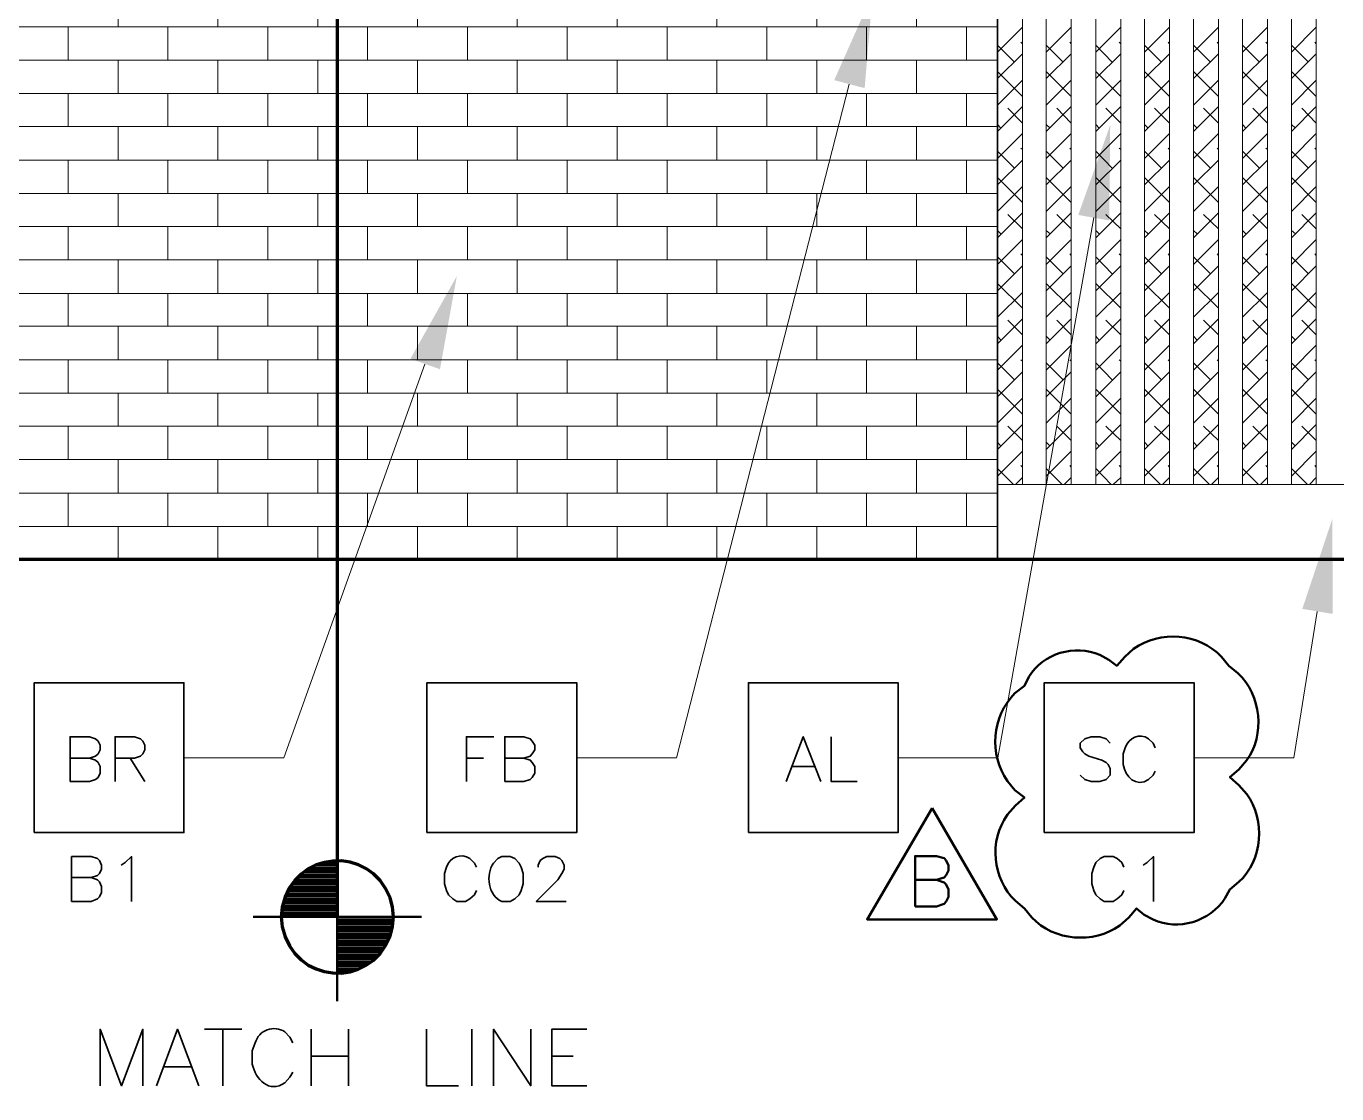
# Model space of a CAD drawing. Header units: inches. Extents: x 5 to 516, y -193 to 129.
# Drawn here: x 98.52 to 107.27, y -101.85 to -94.72 of the extents above; entities that cross this region are included whole.
import ezdxf

# ---------------------------------------------------------------- set-up
doc = ezdxf.new("R2010")
doc.units = ezdxf.units.IN
doc.header["$MEASUREMENT"] = 0
doc.layers.add('PDF4_Geometry', color=7, linetype='Continuous')
doc.layers.add('PDF4_Solid Fills', color=7, linetype='Continuous')

msp = doc.modelspace()

# ---------------------------------------------------------------- linework, layer by layer
at = {"layer": 'PDF4_Geometry', "lineweight": 70}
for points in [[(100.5954244, -76.4929811), (100.5954244, -100.6696493)], [(100.948756, -100.7963194), (100.9654227, -100.7363194), (100.9720893, -100.6696527), (100.9654227, -100.602986), (100.948756, -100.542986)], [(100.2287559, -100.602986), (100.2220893, -100.6696527), (100.2287559, -100.7363194)]]:
    msp.add_lwpolyline(points, dxfattribs=at)
at = {"layer": 'PDF4_Geometry', "lineweight": 35}
for points in [[(105.0054216, -98.2829846), (105.0054216, -79.969649)], [(98.8120889, -99.7663188), (98.8120889, -99.4663187), (98.9420889, -99.4663187), (98.9820889, -99.4796521), (98.9987556, -99.4963187), (99.0120889, -99.5229854), (99.0120889, -99.5529854), (98.9987556, -99.5796521), (98.9820889, -99.5963187), (98.9420889, -99.6096521), (98.8120889, -99.6096521)], [(99.1120903, -99.7663188), (99.1120903, -99.4663187), (99.2420903, -99.4663187), (99.2820903, -99.4796521), (99.298757, -99.4963187), (99.3120903, -99.5229854), (99.3120903, -99.5529854), (99.298757, -99.5796521), (99.2820903, -99.5963187), (99.2420903, -99.6096521), (99.1120903, -99.6096521)], [(101.4587566, -99.7663188), (101.4587566, -99.4663187), (101.6420899, -99.4663187)], [(101.715423, -99.7663188), (101.715423, -99.4663187), (101.8420897, -99.4663187), (101.885423, -99.4796521), (101.8987563, -99.4963187), (101.915423, -99.5229854), (101.915423, -99.5529854), (101.8987563, -99.5796521), (101.885423, -99.5963187), (101.8420897, -99.6096521), (101.715423, -99.6096521)], [(103.5954246, -99.7663188), (103.708758, -99.4663187), (103.8254247, -99.7663188)], [(103.8954226, -99.4663174), (103.8954226, -99.7663174), (104.068756, -99.7663174)], [(105.7587549, -99.5096523), (105.7320882, -99.4796523), (105.6887549, -99.466319), (105.6320882, -99.466319), (105.5887549, -99.4796523), (105.5587549, -99.5096523), (105.5587549, -99.5396523), (105.5754215, -99.566319), (105.5887549, -99.5796524), (105.6154215, -99.596319), (105.7020882, -99.6229857), (105.7320882, -99.6396524), (105.7454216, -99.6529857), (105.7587549, -99.6796524), (105.7587549, -99.7229857), (105.7320882, -99.7529857), (105.6887549, -99.766319), (105.6320882, -99.766319), (105.5887549, -99.7529857), (105.5587549, -99.7229857)], [(106.0587563, -99.5396511), (106.0454229, -99.5096511), (106.0154229, -99.4796511)], [(98.9420904, -99.6096517), (98.9820904, -99.622985), (98.9987571, -99.6396517), (99.0120904, -99.6663183), (99.0120904, -99.7096517), (98.9987571, -99.7396517), (98.9820904, -99.752985), (98.9420904, -99.7663184), (98.8120904, -99.7663184)], [(99.2120896, -99.6096517), (99.3120896, -99.7663184)], [(101.4587566, -99.6096517), (101.5720899, -99.6096517)], [(101.8420879, -99.6096517), (101.8854212, -99.622985), (101.8987546, -99.6396517), (101.9154212, -99.6663183), (101.9154212, -99.7096517), (101.8987546, -99.7396517), (101.8854212, -99.752985), (101.8420879, -99.7663184), (101.7154212, -99.7663184)], [(105.8587563, -99.5396511), (105.8454229, -99.5796511), (105.8454229, -99.6529845)], [(103.6387562, -99.6663194), (103.7820896, -99.6663194)], [(106.0154229, -99.7529845), (106.0454229, -99.7229845), (106.0587563, -99.6963178)], [(98.8220885, -100.5663202), (98.8220885, -100.2663202), (98.9520885, -100.2663202), (98.9954218, -100.2796535), (99.0087552, -100.2929868), (99.0220885, -100.3229868), (99.0220885, -100.3496535), (99.0087552, -100.3796535), (98.9954218, -100.3929868), (98.9520885, -100.4063202), (98.8220885, -100.4063202)], [(99.1520886, -100.3229866), (99.1787553, -100.3063199), (99.2220886, -100.2663199), (99.2220886, -100.5663199)], [(101.5254239, -100.3363193), (101.5120906, -100.3096527), (101.4820906, -100.2796527)], [(101.6954238, -100.5663188), (101.7520905, -100.5663188), (101.7820905, -100.5496522), (101.8120905, -100.5229855), (101.8254238, -100.4929855), (101.8387572, -100.4496521), (101.8387572, -100.3796521), (101.8254238, -100.3363188), (101.8120905, -100.3096521), (101.7820905, -100.2796521), (101.7520905, -100.2663188), (101.6954238, -100.2663188), (101.6687571, -100.2796521), (101.6387571, -100.3096521)], [(101.938754, -100.3363193), (101.938754, -100.322986), (101.9520874, -100.292986), (101.968754, -100.2796527), (101.9954207, -100.2663193), (102.0520874, -100.2663193), (102.0820874, -100.2796527), (102.0954207, -100.292986), (102.1120874, -100.322986), (102.1120874, -100.3496527), (102.0954207, -100.3796527), (102.0687541, -100.422986), (101.9254207, -100.5663194), (102.1254207, -100.5663194)], [(105.8487546, -100.3363193), (105.8354213, -100.3063193), (105.8054213, -100.2796527), (105.7787546, -100.2663193), (105.7187546, -100.2663193), (105.6920879, -100.2796527), (105.6620879, -100.3063193), (105.6487546, -100.3363193), (105.6354213, -100.3796527), (105.6354213, -100.4496527), (105.6487546, -100.492986), (105.6620879, -100.522986), (105.6920879, -100.5496527), (105.7187546, -100.5663194), (105.7787546, -100.5663194), (105.8054213, -100.5496527), (105.8354213, -100.522986), (105.8487546, -100.492986)], [(105.9787561, -100.3229866), (106.0054228, -100.3063199), (106.0487561, -100.2663199), (106.0487561, -100.5663199)], [(101.3254239, -100.3363193), (101.3120906, -100.3796527), (101.3120906, -100.4496527), (101.3254239, -100.492986), (101.3387572, -100.522986), (101.3687573, -100.5496527), (101.3954239, -100.5663194), (101.4520906, -100.5663194), (101.4820906, -100.5496527), (101.5120906, -100.522986), (101.5254239, -100.492986)], [(98.95209, -100.4063199), (98.9954233, -100.4229866), (99.0087567, -100.4363199), (99.02209, -100.4663199), (99.02209, -100.5063199), (99.0087567, -100.5363199), (98.9954233, -100.5496532), (98.95209, -100.5663199), (98.82209, -100.5663199)], [(99.0120909, -101.7963177), (99.0120909, -101.419651), (99.1554243, -101.7963177), (99.2987576, -101.419651), (99.2987576, -101.7963177)], [(99.3887559, -101.7963177), (99.5287559, -101.419651), (99.6720892, -101.7963177)], [(99.7087564, -101.4196528), (99.9587565, -101.4196528)], [(99.8320882, -101.4196528), (99.8320882, -101.7963195)], [(100.4220879, -101.4196528), (100.4220879, -101.7963195)], [(100.672088, -101.4196528), (100.672088, -101.7963195)], [(101.1920906, -101.4196528), (101.1920906, -101.7963195), (101.4054239, -101.7963195)], [(101.4954218, -101.4196528), (101.4954218, -101.7963195)], [(101.6387561, -101.7963177), (101.6387561, -101.419651), (101.8887561, -101.7963177), (101.8887561, -101.419651)], [(102.2620905, -101.7963177), (102.0287572, -101.7963177), (102.0287572, -101.419651), (102.2620905, -101.419651)], [(100.4220879, -101.5996522), (100.672088, -101.5996522)], [(102.0287572, -101.5996522), (102.1720905, -101.5996522)], [(99.4420904, -101.6696528), (99.6187571, -101.6696528)], [(100.2454229, -101.7763192), (100.2787562, -101.7396525), (100.2987562, -101.7063192)]]:
    msp.add_lwpolyline(points, dxfattribs=at)
at = {"layer": 'PDF4_Geometry', "lineweight": 15}
for points in [[(105.1720883, -97.7829846), (105.1720883, -80.0329832), (105.0054216, -80.0329832), (105.0054216, -97.7829846)], [(105.4987553, -97.7829846), (105.4987553, -80.0329832), (105.3320886, -80.0329832), (105.3320886, -97.7829846)], [(105.8287554, -97.7829846), (105.8287554, -80.0329832), (105.6620888, -80.0329832), (105.6620888, -97.7829846)], [(106.1554224, -97.7829846), (106.1554224, -80.0329832), (105.9887557, -80.0329832), (105.9887557, -97.7829846)], [(106.4820894, -97.7829846), (106.4820894, -80.0329832), (106.3154227, -80.0329832), (106.3154227, -97.7829846)], [(106.8087563, -97.7829846), (106.8087563, -80.0329832), (106.6420897, -80.0329832), (106.6420897, -97.7829846)], [(107.1354233, -97.7829846), (107.1354233, -80.0329832), (106.9687566, -80.0329832), (106.9687566, -97.7829846)]]:
    msp.add_lwpolyline(points, close=True, dxfattribs=at)
for points in [[(99.1320928, -94.7263166), (99.1320928, -94.5063171)], [(99.7987596, -94.7263166), (99.7987596, -94.5063171)], [(100.4654263, -94.7263166), (100.4654263, -94.5063171)], [(101.132093, -94.7263166), (101.132093, -94.5063171)], [(101.7987597, -94.7263166), (101.7987597, -94.5063171)], [(102.4654264, -94.7263166), (102.4654264, -94.5063171)], [(103.1320932, -94.7263166), (103.1320932, -94.5063171)], [(103.7987599, -94.7263166), (103.7987599, -94.5063171)], [(104.4654266, -94.7263166), (104.4654266, -94.5063171)], [(78.672093, -94.7263166), (90.7987622, -94.7263166), (96.6354292, -94.7263166), (105.0054318, -94.7263166)], [(98.7987595, -94.9496493), (98.7987595, -94.7263166)], [(99.4654262, -94.9496493), (99.4654262, -94.7263166)], [(100.1320929, -94.9496493), (100.1320929, -94.7263166)], [(100.7987596, -94.9496493), (100.7987596, -94.7263166)], [(101.4654264, -94.9496493), (101.4654264, -94.7263166)], [(102.1320931, -94.9496493), (102.1320931, -94.7263166)], [(102.7987598, -94.9496493), (102.7987598, -94.7263166)], [(103.4654265, -94.9496493), (103.4654265, -94.7263166)], [(104.1320932, -94.9496493), (104.1320932, -94.7263166)], [(104.79876, -94.9496493), (104.79876, -94.7263166)], [(78.672093, -94.9496493), (90.7987622, -94.9496493), (96.6354292, -94.9496493), (105.0054318, -94.9496493)], [(99.1320928, -95.1729838), (99.1320928, -94.9496493)], [(99.7987596, -95.1729838), (99.7987596, -94.9496493)], [(100.4654263, -95.1729838), (100.4654263, -94.9496493)], [(101.132093, -95.1729838), (101.132093, -94.9496493)], [(101.7987597, -95.1729838), (101.7987597, -94.9496493)], [(102.4654264, -95.1729838), (102.4654264, -94.9496493)], [(103.1320932, -95.1729838), (103.1320932, -94.9496493)], [(103.7987599, -95.1729838), (103.7987599, -94.9496493)], [(104.4654266, -95.1729838), (104.4654266, -94.9496493)], [(104.0154211, -95.1096513), (102.8620877, -99.6063185), (102.1954211, -99.6063185)], [(78.672093, -95.1729838), (90.7987622, -95.1729838), (96.6354292, -95.1729838), (105.0054318, -95.1729838)], [(98.7987595, -95.3929833), (98.7987595, -95.1729838)], [(99.4654262, -95.3929833), (99.4654262, -95.1729838)], [(100.1320929, -95.3929833), (100.1320929, -95.1729838)], [(100.7987596, -95.3929833), (100.7987596, -95.1729838)], [(101.4654264, -95.3929833), (101.4654264, -95.1729838)], [(102.1320931, -95.3929833), (102.1320931, -95.1729838)], [(102.7987598, -95.3929833), (102.7987598, -95.1729838)], [(103.4654265, -95.3929833), (103.4654265, -95.1729838)], [(104.1320932, -95.3929833), (104.1320932, -95.1729838)], [(104.79876, -95.3929833), (104.79876, -95.1729838)], [(78.672093, -95.3929833), (90.7987622, -95.3929833), (96.6354292, -95.3929833), (105.0054318, -95.3929833)], [(99.1320928, -95.6163161), (99.1320928, -95.3929833)], [(99.7987596, -95.6163161), (99.7987596, -95.3929833)], [(100.4654263, -95.6163161), (100.4654263, -95.3929833)], [(101.132093, -95.6163161), (101.132093, -95.3929833)], [(101.7987597, -95.6163161), (101.7987597, -95.3929833)], [(102.4654264, -95.6163161), (102.4654264, -95.3929833)], [(103.1320932, -95.6163161), (103.1320932, -95.3929833)], [(103.7987599, -95.6163161), (103.7987599, -95.3929833)], [(104.4654266, -95.6163161), (104.4654266, -95.3929833)], [(78.672093, -95.6163161), (90.7987622, -95.6163161), (96.6354292, -95.6163161), (105.0054318, -95.6163161)], [(98.7987595, -95.8396505), (98.7987595, -95.6163161)], [(99.4654262, -95.8396505), (99.4654262, -95.6163161)], [(100.1320929, -95.8396505), (100.1320929, -95.6163161)], [(100.7987596, -95.8396505), (100.7987596, -95.6163161)], [(101.4654264, -95.8396505), (101.4654264, -95.6163161)], [(102.1320931, -95.8396505), (102.1320931, -95.6163161)], [(102.7987598, -95.8396505), (102.7987598, -95.6163161)], [(103.4654265, -95.8396505), (103.4654265, -95.6163161)], [(104.1320932, -95.8396505), (104.1320932, -95.6163161)], [(104.79876, -95.8396505), (104.79876, -95.6163161)], [(78.672093, -95.8396505), (90.7987622, -95.8396505), (96.6354292, -95.8396505), (105.0054318, -95.8396505)], [(99.1320928, -96.05965), (99.1320928, -95.8396505)], [(99.7987596, -96.05965), (99.7987596, -95.8396505)], [(100.4654263, -96.05965), (100.4654263, -95.8396505)], [(101.132093, -96.05965), (101.132093, -95.8396505)], [(101.7987597, -96.05965), (101.7987597, -95.8396505)], [(102.4654264, -96.05965), (102.4654264, -95.8396505)], [(103.1320932, -96.05965), (103.1320932, -95.8396505)], [(103.7987599, -96.05965), (103.7987599, -95.8396505)], [(104.4654266, -96.05965), (104.4654266, -95.8396505)], [(105.648756, -95.9996525), (105.0087559, -99.6063193), (104.3420892, -99.6063193)], [(78.672093, -96.05965), (90.7987622, -96.05965), (96.6354292, -96.05965), (105.0054318, -96.05965)], [(98.7987595, -96.2829828), (98.7987595, -96.05965)], [(99.4654262, -96.2829828), (99.4654262, -96.05965)], [(100.1320929, -96.2829828), (100.1320929, -96.05965)], [(100.7987596, -96.2829828), (100.7987596, -96.05965)], [(101.4654264, -96.2829828), (101.4654264, -96.05965)], [(102.1320931, -96.2829828), (102.1320931, -96.05965)], [(102.7987598, -96.2829828), (102.7987598, -96.05965)], [(103.4654265, -96.2829828), (103.4654265, -96.05965)], [(104.1320932, -96.2829828), (104.1320932, -96.05965)], [(104.79876, -96.2829828), (104.79876, -96.05965)], [(78.672093, -96.2829828), (90.7987622, -96.2829828), (96.6354292, -96.2829828), (105.0054318, -96.2829828)], [(99.1320928, -96.5063172), (99.1320928, -96.2829828)], [(99.7987596, -96.5063172), (99.7987596, -96.2829828)], [(100.4654263, -96.5063172), (100.4654263, -96.2829828)], [(101.132093, -96.5063172), (101.132093, -96.2829828)], [(101.7987597, -96.5063172), (101.7987597, -96.2829828)], [(102.4654264, -96.5063172), (102.4654264, -96.2829828)], [(103.1320932, -96.5063172), (103.1320932, -96.2829828)], [(103.7987599, -96.5063172), (103.7987599, -96.2829828)], [(104.4654266, -96.5063172), (104.4654266, -96.2829828)], [(78.672093, -96.5063172), (90.7987622, -96.5063172), (96.6354292, -96.5063172), (105.0054318, -96.5063172)], [(98.7987595, -96.7263168), (98.7987595, -96.5063172)], [(99.4654262, -96.7263168), (99.4654262, -96.5063172)], [(100.1320929, -96.7263168), (100.1320929, -96.5063172)], [(100.7987596, -96.7263168), (100.7987596, -96.5063172)], [(101.4654264, -96.7263168), (101.4654264, -96.5063172)], [(102.1320931, -96.7263168), (102.1320931, -96.5063172)], [(102.7987598, -96.7263168), (102.7987598, -96.5063172)], [(103.4654265, -96.7263168), (103.4654265, -96.5063172)], [(104.1320932, -96.7263168), (104.1320932, -96.5063172)], [(104.79876, -96.7263168), (104.79876, -96.5063172)], [(78.672093, -96.7263168), (90.7987622, -96.7263168), (96.6354292, -96.7263168), (105.0054318, -96.7263168)], [(99.1320928, -96.9496495), (99.1320928, -96.7263168)], [(99.7987596, -96.9496495), (99.7987596, -96.7263168)], [(100.4654263, -96.9496495), (100.4654263, -96.7263168)], [(101.132093, -96.9496495), (101.132093, -96.7263168)], [(101.7987597, -96.9496495), (101.7987597, -96.7263168)], [(102.4654264, -96.9496495), (102.4654264, -96.7263168)], [(103.1320932, -96.9496495), (103.1320932, -96.7263168)], [(103.7987599, -96.9496495), (103.7987599, -96.7263168)], [(104.4654266, -96.9496495), (104.4654266, -96.7263168)], [(78.672093, -96.9496495), (90.7987622, -96.9496495), (96.6354292, -96.9496495), (105.0054318, -96.9496495)], [(98.7987595, -97.172984), (98.7987595, -96.9496495)], [(99.4654262, -97.172984), (99.4654262, -96.9496495)], [(101.1820876, -96.97965), (100.2387542, -99.6063168), (99.5720875, -99.6063168)], [(100.1320929, -97.172984), (100.1320929, -96.9496495)], [(100.7987596, -97.172984), (100.7987596, -96.9496495)], [(101.4654264, -97.172984), (101.4654264, -96.9496495)], [(102.1320931, -97.172984), (102.1320931, -96.9496495)], [(102.7987598, -97.172984), (102.7987598, -96.9496495)], [(103.4654265, -97.172984), (103.4654265, -96.9496495)], [(104.1320932, -97.172984), (104.1320932, -96.9496495)], [(104.79876, -97.172984), (104.79876, -96.9496495)], [(80.8987608, -97.172984), (90.7987622, -97.172984), (96.6354292, -97.172984), (105.0054318, -97.172984)], [(99.1320928, -97.3929835), (99.1320928, -97.172984)], [(99.7987596, -97.3929835), (99.7987596, -97.172984)], [(100.4654263, -97.3929835), (100.4654263, -97.172984)], [(101.132093, -97.3929835), (101.132093, -97.172984)], [(101.7987597, -97.3929835), (101.7987597, -97.172984)], [(102.4654264, -97.3929835), (102.4654264, -97.172984)], [(103.1320932, -97.3929835), (103.1320932, -97.172984)], [(103.7987599, -97.3929835), (103.7987599, -97.172984)], [(104.4654266, -97.3929835), (104.4654266, -97.172984)], [(80.902094, -97.3929835), (90.7987622, -97.3929835), (96.6354292, -97.3929835), (105.0054318, -97.3929835)], [(98.7987595, -97.6163162), (98.7987595, -97.3929835)], [(99.4654262, -97.6163162), (99.4654262, -97.3929835)], [(100.1320929, -97.6163162), (100.1320929, -97.3929835)], [(100.7987596, -97.6163162), (100.7987596, -97.3929835)], [(101.4654264, -97.6163162), (101.4654264, -97.3929835)], [(102.1320931, -97.6163162), (102.1320931, -97.3929835)], [(102.7987598, -97.6163162), (102.7987598, -97.3929835)], [(103.4654265, -97.6163162), (103.4654265, -97.3929835)], [(104.1320932, -97.6163162), (104.1320932, -97.3929835)], [(104.79876, -97.6163162), (104.79876, -97.3929835)], [(78.672093, -97.6163162), (90.7987622, -97.6163162), (96.6354292, -97.6163162), (105.0054318, -97.6163162)], [(99.1320928, -97.8396507), (99.1320928, -97.6163162)], [(99.7987596, -97.8396507), (99.7987596, -97.6163162)], [(100.4654263, -97.8396507), (100.4654263, -97.6163162)], [(101.132093, -97.8396507), (101.132093, -97.6163162)], [(101.7987597, -97.8396507), (101.7987597, -97.6163162)], [(102.4654264, -97.8396507), (102.4654264, -97.6163162)], [(103.1320932, -97.8396507), (103.1320932, -97.6163162)], [(103.7987599, -97.8396507), (103.7987599, -97.6163162)], [(104.4654266, -97.8396507), (104.4654266, -97.6163162)], [(78.672093, -97.8396507), (90.7987622, -97.8396507), (96.6354292, -97.8396507), (105.0054318, -97.8396507)], [(98.7987595, -98.0629834), (98.7987595, -97.8396507)], [(99.4654262, -98.0629834), (99.4654262, -97.8396507)], [(100.1320929, -98.0629834), (100.1320929, -97.8396507)], [(100.7987596, -98.0629834), (100.7987596, -97.8396507)], [(101.4654264, -98.0629834), (101.4654264, -97.8396507)], [(102.1320931, -98.0629834), (102.1320931, -97.8396507)], [(102.7987598, -98.0629834), (102.7987598, -97.8396507)], [(103.4654265, -98.0629834), (103.4654265, -97.8396507)], [(104.1320932, -98.0629834), (104.1320932, -97.8396507)], [(104.79876, -98.0629834), (104.79876, -97.8396507)], [(105.0054216, -97.7829846), (107.4654218, -97.7829846)], [(78.672093, -98.0629834), (90.7987622, -98.0629834), (96.6354292, -98.0629834), (105.0054318, -98.0629834)], [(99.1320928, -98.2829829), (99.1320928, -98.0629834)], [(99.7987596, -98.2829829), (99.7987596, -98.0629834)], [(100.4654263, -98.2829829), (100.4654263, -98.0629834)], [(101.132093, -98.2829829), (101.132093, -98.0629834)], [(101.7987597, -98.2829829), (101.7987597, -98.0629834)], [(102.4654264, -98.2829829), (102.4654264, -98.0629834)], [(103.1320932, -98.2829829), (103.1320932, -98.0629834)], [(103.7987599, -98.2829829), (103.7987599, -98.0629834)], [(104.4654266, -98.2829829), (104.4654266, -98.0629834)], [(99.4654262, -98.2829829), (99.4654262, -98.2796497)], [(100.1320929, -98.2829829), (100.1320929, -98.2796497)], [(102.1320931, -98.2829829), (102.1320931, -98.2796497)], [(102.7987598, -98.2829829), (102.7987598, -98.2796497)], [(104.79876, -98.2829829), (104.79876, -98.2796497)], [(107.1420897, -98.6296508), (106.985423, -99.6063175), (106.3187563, -99.6063175)]]:
    msp.add_lwpolyline(points, dxfattribs=at)
at = {"layer": 'PDF4_Geometry', "color": 8, "lineweight": 15, "true_color": 0x808080}
for points in [[(105.0054216, -94.8963165), (105.1720883, -94.7296498)], [(105.3320886, -94.8963165), (105.4987553, -94.7296498)], [(105.6620888, -94.8963165), (105.8287554, -94.7296498)], [(105.9887557, -94.8963165), (106.1554224, -94.7296498)], [(106.3154227, -94.8963165), (106.4820894, -94.7296498)], [(106.6420897, -94.8963165), (106.8087563, -94.7296498)], [(106.9687566, -94.8963165), (107.1354233, -94.7296498)], [(105.1187571, -94.9629838), (105.0054238, -94.8496505)], [(105.1720883, -94.8396521), (105.1620883, -94.8296521)], [(105.4454241, -94.9629838), (105.3320908, -94.8496505)], [(105.4987553, -94.8396521), (105.4887553, -94.8296521)], [(105.7720877, -94.9629838), (105.6620877, -94.8496505)], [(105.8287554, -94.8396521), (105.8187554, -94.8296521)], [(106.1020912, -94.9629838), (105.9887579, -94.8496505)], [(106.1554224, -94.8396521), (106.1454224, -94.8296521)], [(106.4287582, -94.9629838), (106.3154249, -94.8496505)], [(106.4820894, -94.8396521), (106.4720894, -94.8296521)], [(106.7554218, -94.9629838), (106.6420884, -94.8496505)], [(106.8087563, -94.8396521), (106.7987563, -94.8296521)], [(107.0820887, -94.9629838), (106.9687554, -94.8496505)], [(107.1354233, -94.8396521), (107.1254233, -94.8296521)], [(105.0054216, -95.0729861), (105.1720883, -94.9063195)], [(105.3320886, -95.0729861), (105.4987553, -94.9063195)], [(105.6620888, -95.0729861), (105.8287554, -94.9063195)], [(105.9887557, -95.0729861), (106.1554224, -94.9063195)], [(106.3154227, -95.0729861), (106.4820894, -94.9063195)], [(106.6420897, -95.0729861), (106.8087563, -94.9063195)], [(106.9687566, -95.0729861), (107.1354233, -94.9063195)], [(105.1720883, -95.1929847), (105.0054216, -95.026318)], [(105.4987553, -95.1929847), (105.3320886, -95.026318)], [(105.8287554, -95.1929847), (105.6620888, -95.026318)], [(106.1554224, -95.1929847), (105.9887557, -95.026318)], [(106.4820894, -95.1929847), (106.3154227, -95.026318)], [(106.8087563, -95.1929847), (106.6420897, -95.026318)], [(107.1354233, -95.1929847), (106.9687566, -95.026318)], [(105.0054216, -95.2496524), (105.1720883, -95.0829857)], [(105.3320886, -95.2496524), (105.4987553, -95.0829857)], [(105.6620888, -95.2496524), (105.8287554, -95.0829857)], [(105.9887557, -95.2496524), (106.1554224, -95.0829857)], [(106.3154227, -95.2496524), (106.4820894, -95.0829857)], [(106.6420897, -95.2496524), (106.8087563, -95.0829857)], [(106.9687566, -95.2496524), (107.1354233, -95.0829857)], [(105.0054216, -95.4263187), (105.1720883, -95.259652)], [(105.1720883, -95.3696509), (105.0754216, -95.2696509)], [(105.3320886, -95.4263187), (105.4987553, -95.259652)], [(105.4987553, -95.3696509), (105.4020886, -95.2696509)], [(105.6620888, -95.4263187), (105.8287554, -95.259652)], [(105.8287554, -95.3696509), (105.7287554, -95.2696509)], [(105.9887557, -95.4263187), (106.1554224, -95.259652)], [(106.1554224, -95.3696509), (106.0554224, -95.2696509)], [(106.3154227, -95.4263187), (106.4820894, -95.259652)], [(106.4820894, -95.3696509), (106.3820894, -95.2696509)], [(106.6420897, -95.4263187), (106.8087563, -95.259652)], [(106.8087563, -95.3696509), (106.7120897, -95.2696509)], [(106.9687566, -95.4263187), (107.1354233, -95.259652)], [(107.1354233, -95.3696509), (107.0387566, -95.2696509)], [(105.0287574, -95.4029829), (105.0054241, -95.3796496)], [(105.3587576, -95.4029829), (105.3320909, -95.3796496)], [(105.6854245, -95.4029829), (105.6620912, -95.3796496)], [(106.0120915, -95.4029829), (105.9887582, -95.3796496)], [(106.3387551, -95.4029829), (106.3154217, -95.3796496)], [(106.665422, -95.4029829), (106.6420887, -95.3796496)], [(106.9954222, -95.4029829), (106.9687555, -95.3796496)], [(105.0054216, -95.6063182), (105.1720883, -95.4396515)], [(105.3320886, -95.6063182), (105.4987553, -95.4396515)], [(105.6620888, -95.6063182), (105.8287554, -95.4396515)], [(105.9887557, -95.6063182), (106.1554224, -95.4396515)], [(106.3154227, -95.6063182), (106.4820894, -95.4396515)], [(106.6420897, -95.6063182), (106.8087563, -95.4396515)], [(106.9687566, -95.6063182), (107.1354233, -95.4396515)], [(105.1187571, -95.6696523), (105.0054238, -95.556319)], [(105.1720883, -95.5463172), (105.1620883, -95.5363172)], [(105.4454241, -95.6696523), (105.3320908, -95.556319)], [(105.4987553, -95.5463172), (105.4887553, -95.5363172)], [(105.7720877, -95.6696523), (105.6620877, -95.556319)], [(105.8287554, -95.5463172), (105.8187554, -95.5363172)], [(106.1020912, -95.6696523), (105.9887579, -95.556319)], [(106.1554224, -95.5463172), (106.1454224, -95.5363172)], [(106.4287582, -95.6696523), (106.3154249, -95.556319)], [(106.4820894, -95.5463172), (106.4720894, -95.5363172)], [(106.7554218, -95.6696523), (106.6420884, -95.556319)], [(106.8087563, -95.5463172), (106.7987563, -95.5363172)], [(107.0820887, -95.6696523), (106.9687554, -95.556319)], [(107.1354233, -95.5463172), (107.1254233, -95.5363172)], [(105.0054216, -95.7829844), (105.1720883, -95.6163178)], [(105.3320886, -95.7829844), (105.4987553, -95.6163178)], [(105.6620888, -95.7829844), (105.8287554, -95.6163178)], [(105.9887557, -95.7829844), (106.1554224, -95.6163178)], [(106.3154227, -95.7829844), (106.4820894, -95.6163178)], [(106.6420897, -95.7829844), (106.8087563, -95.6163178)], [(106.9687566, -95.7829844), (107.1354233, -95.6163178)], [(105.1720883, -95.8996531), (105.0054216, -95.7329865)], [(105.4987553, -95.8996531), (105.3320886, -95.7329865)], [(105.8287554, -95.8996531), (105.6620888, -95.7329865)], [(106.1554224, -95.8996531), (105.9887557, -95.7329865)], [(106.4820894, -95.8996531), (106.3154227, -95.7329865)], [(106.8087563, -95.8996531), (106.6420897, -95.7329865)], [(107.1354233, -95.8996531), (106.9687566, -95.7329865)], [(105.0054216, -95.9596507), (105.1720883, -95.792984)], [(105.3320886, -95.9596507), (105.4987553, -95.792984)], [(105.6620888, -95.9596507), (105.8287554, -95.792984)], [(105.9887557, -95.9596507), (106.1554224, -95.792984)], [(106.3154227, -95.9596507), (106.4820894, -95.792984)], [(106.6420897, -95.9596507), (106.8087563, -95.792984)], [(106.9687566, -95.9596507), (107.1354233, -95.792984)], [(105.0054216, -96.136317), (105.1720883, -95.9696503)], [(105.1720883, -96.076316), (105.0754216, -95.9796494)], [(105.3320886, -96.136317), (105.4987553, -95.9696503)], [(105.4987553, -96.076316), (105.4020886, -95.9796494)], [(105.6620888, -96.136317), (105.8287554, -95.9696503)], [(105.8287554, -96.076316), (105.7287554, -95.9796494)], [(105.9887557, -96.136317), (106.1554224, -95.9696503)], [(106.1554224, -96.076316), (106.0554224, -95.9796494)], [(106.3154227, -96.136317), (106.4820894, -95.9696503)], [(106.4820894, -96.076316), (106.3820894, -95.9796494)], [(106.6420897, -96.136317), (106.8087563, -95.9696503)], [(106.8087563, -96.076316), (106.7120897, -95.9796494)], [(106.9687566, -96.136317), (107.1354233, -95.9696503)], [(107.1354233, -96.076316), (107.0387566, -95.9796494)], [(105.0287574, -96.1096514), (105.0054241, -96.0863181)], [(105.3587576, -96.1096514), (105.3320909, -96.0863181)], [(105.6854245, -96.1096514), (105.6620912, -96.0863181)], [(106.0120915, -96.1096514), (105.9887582, -96.0863181)], [(106.3387551, -96.1096514), (106.3154217, -96.0863181)], [(106.665422, -96.1096514), (106.6420887, -96.0863181)], [(106.9954222, -96.1096514), (106.9687555, -96.0863181)], [(105.0054216, -96.3129833), (105.1720883, -96.1463166)], [(105.3320886, -96.3129833), (105.4987553, -96.1463166)], [(105.6620888, -96.3129833), (105.8287554, -96.1463166)], [(105.9887557, -96.3129833), (106.1554224, -96.1463166)], [(106.3154227, -96.3129833), (106.4820894, -96.1463166)], [(106.6420897, -96.3129833), (106.8087563, -96.1463166)], [(106.9687566, -96.3129833), (107.1354233, -96.1463166)], [(105.1187571, -96.3763174), (105.0054238, -96.2629841)], [(105.1720883, -96.2529857), (105.1620883, -96.2429857)], [(105.4454241, -96.3763174), (105.3320908, -96.2629841)], [(105.4987553, -96.2529857), (105.4887553, -96.2429857)], [(105.7720877, -96.3763174), (105.6620877, -96.2629841)], [(105.8287554, -96.2529857), (105.8187554, -96.2429857)], [(106.1020912, -96.3763174), (105.9887579, -96.2629841)], [(106.1554224, -96.2529857), (106.1454224, -96.2429857)], [(106.4287582, -96.3763174), (106.3154249, -96.2629841)], [(106.4820894, -96.2529857), (106.4720894, -96.2429857)], [(106.7554218, -96.3763174), (106.6420884, -96.2629841)], [(106.8087563, -96.2529857), (106.7987563, -96.2429857)], [(107.0820887, -96.3763174), (106.9687554, -96.2629841)], [(107.1354233, -96.2529857), (107.1254233, -96.2429857)], [(105.0054216, -96.4896529), (105.1720883, -96.3229862)], [(105.3320886, -96.4896529), (105.4987553, -96.3229862)], [(105.6620888, -96.4896529), (105.8287554, -96.3229862)], [(105.9887557, -96.4896529), (106.1554224, -96.3229862)], [(106.3154227, -96.4896529), (106.4820894, -96.3229862)], [(106.6420897, -96.4896529), (106.8087563, -96.3229862)], [(106.9687566, -96.4896529), (107.1354233, -96.3229862)], [(105.1720883, -96.6063182), (105.0054216, -96.4396516)], [(105.4987553, -96.6063182), (105.3320886, -96.4396516)], [(105.8287554, -96.6063182), (105.6620888, -96.4396516)], [(106.1554224, -96.6063182), (105.9887557, -96.4396516)], [(106.4820894, -96.6063182), (106.3154227, -96.4396516)], [(106.8087563, -96.6063182), (106.6420897, -96.4396516)], [(107.1354233, -96.6063182), (106.9687566, -96.4396516)], [(105.0054216, -96.6663192), (105.1720883, -96.4996525)], [(105.3320886, -96.6663192), (105.4987553, -96.4996525)], [(105.6620888, -96.6663192), (105.8287554, -96.4996525)], [(105.9887557, -96.6663192), (106.1554224, -96.4996525)], [(106.3154227, -96.6663192), (106.4820894, -96.4996525)], [(106.6420897, -96.6663192), (106.8087563, -96.4996525)], [(106.9687566, -96.6663192), (107.1354233, -96.4996525)], [(105.0054216, -96.8429855), (105.1720883, -96.6763188)], [(105.1720883, -96.7829845), (105.0754216, -96.6863178)], [(105.3320886, -96.8429855), (105.4987553, -96.6763188)], [(105.4987553, -96.7829845), (105.4020886, -96.6863178)], [(105.6620888, -96.8429855), (105.8287554, -96.6763188)], [(105.8287554, -96.7829845), (105.7287554, -96.6863178)], [(105.9887557, -96.8429855), (106.1554224, -96.6763188)], [(106.1554224, -96.7829845), (106.0554224, -96.6863178)], [(106.3154227, -96.8429855), (106.4820894, -96.6763188)], [(106.4820894, -96.7829845), (106.3820894, -96.6863178)], [(106.6420897, -96.8429855), (106.8087563, -96.6763188)], [(106.8087563, -96.7829845), (106.7120897, -96.6863178)], [(106.9687566, -96.8429855), (107.1354233, -96.6763188)], [(107.1354233, -96.7829845), (107.0387566, -96.6863178)], [(105.0287574, -96.8196497), (105.0054241, -96.792983)], [(105.3587576, -96.8196497), (105.3320909, -96.792983)], [(105.6854245, -96.8196497), (105.6620912, -96.792983)], [(106.0120915, -96.8196497), (105.9887582, -96.792983)], [(106.3387551, -96.8196497), (106.3154217, -96.792983)], [(106.665422, -96.8196497), (106.6420887, -96.792983)], [(106.9954222, -96.8196497), (106.9687555, -96.792983)], [(105.0054216, -97.0196517), (105.1720883, -96.8529851)], [(105.3320886, -97.0196517), (105.4987553, -96.8529851)], [(105.6620888, -97.0196517), (105.8287554, -96.8529851)], [(105.9887557, -97.0196517), (106.1554224, -96.8529851)], [(106.3154227, -97.0196517), (106.4820894, -96.8529851)], [(106.6420897, -97.0196517), (106.8087563, -96.8529851)], [(106.9687566, -97.0196517), (107.1354233, -96.8529851)], [(105.1187571, -97.0829859), (105.0054238, -96.9696525)], [(105.1720883, -96.9596508), (105.1620883, -96.9496508)], [(105.4454241, -97.0829859), (105.3320908, -96.9696525)], [(105.4987553, -96.9596508), (105.4887553, -96.9496508)], [(105.7720877, -97.0829859), (105.6620877, -96.9696525)], [(105.8287554, -96.9596508), (105.8187554, -96.9496508)], [(106.1020912, -97.0829859), (105.9887579, -96.9696525)], [(106.1554224, -96.9596508), (106.1454224, -96.9496508)], [(106.4287582, -97.0829859), (106.3154249, -96.9696525)], [(106.4820894, -96.9596508), (106.4720894, -96.9496508)], [(106.7554218, -97.0829859), (106.6420884, -96.9696525)], [(106.8087563, -96.9596508), (106.7987563, -96.9496508)], [(107.0820887, -97.0829859), (106.9687554, -96.9696525)], [(107.1354233, -96.9596508), (107.1254233, -96.9496508)], [(105.0054216, -97.196318), (105.1720883, -97.0296513)], [(105.3320886, -97.196318), (105.4987553, -97.0296513)], [(105.6620888, -97.196318), (105.8287554, -97.0296513)], [(105.9887557, -97.196318), (106.1554224, -97.0296513)], [(106.3154227, -97.196318), (106.4820894, -97.0296513)], [(106.6420897, -97.196318), (106.8087563, -97.0296513)], [(106.9687566, -97.196318), (107.1354233, -97.0296513)], [(105.1720883, -97.3129833), (105.0054216, -97.1463167)], [(105.4987553, -97.3129833), (105.3320886, -97.1463167)], [(105.8287554, -97.3129833), (105.6620888, -97.1463167)], [(106.1554224, -97.3129833), (105.9887557, -97.1463167)], [(106.4820894, -97.3129833), (106.3154227, -97.1463167)], [(106.8087563, -97.3129833), (106.6420897, -97.1463167)], [(107.1354233, -97.3129833), (106.9687566, -97.1463167)], [(105.0054216, -97.3729843), (105.1720883, -97.2063176)], [(105.3320886, -97.3729843), (105.4987553, -97.2063176)], [(105.6620888, -97.3729843), (105.8287554, -97.2063176)], [(105.9887557, -97.3729843), (106.1554224, -97.2063176)], [(106.3154227, -97.3729843), (106.4820894, -97.2063176)], [(106.6420897, -97.3729843), (106.8087563, -97.2063176)], [(106.9687566, -97.3729843), (107.1354233, -97.2063176)], [(105.0054216, -97.5496506), (105.1720883, -97.3829839)], [(105.1720883, -97.489653), (105.0754216, -97.3929863)], [(105.3320886, -97.5496506), (105.4987553, -97.3829839)], [(105.4987553, -97.489653), (105.4020886, -97.3929863)], [(105.6620888, -97.5496506), (105.8287554, -97.3829839)], [(105.8287554, -97.489653), (105.7287554, -97.3929863)], [(105.9887557, -97.5496506), (106.1554224, -97.3829839)], [(106.1554224, -97.489653), (106.0554224, -97.3929863)], [(106.3154227, -97.5496506), (106.4820894, -97.3829839)], [(106.4820894, -97.489653), (106.3820894, -97.3929863)], [(106.6420897, -97.5496506), (106.8087563, -97.3829839)], [(106.8087563, -97.489653), (106.7120897, -97.3929863)], [(106.9687566, -97.5496506), (107.1354233, -97.3829839)], [(107.1354233, -97.489653), (107.0387566, -97.3929863)], [(105.0287574, -97.5263182), (105.0054241, -97.4996515)], [(105.3587576, -97.5263182), (105.3320909, -97.4996515)], [(105.6854245, -97.5263182), (105.6620912, -97.4996515)], [(106.0120915, -97.5263182), (105.9887582, -97.4996515)], [(106.3387551, -97.5263182), (106.3154217, -97.4996515)], [(106.665422, -97.5263182), (106.6420887, -97.4996515)], [(106.9954222, -97.5263182), (106.9687555, -97.4996515)], [(105.0054216, -97.7263168), (105.1720883, -97.5596502)], [(105.3320886, -97.7263168), (105.4987553, -97.5596502)], [(105.6620888, -97.7263168), (105.8287554, -97.5596502)], [(105.9887557, -97.7263168), (106.1554224, -97.5596502)], [(106.3154227, -97.7263168), (106.4820894, -97.5596502)], [(106.6420897, -97.7263168), (106.8087563, -97.5596502)], [(106.9687566, -97.7263168), (107.1354233, -97.5596502)], [(105.1120907, -97.7829846), (105.0054241, -97.6763179)], [(105.1720883, -97.6663193), (105.1620883, -97.6563193)], [(105.4387543, -97.7829846), (105.3320876, -97.6763179)], [(105.4987553, -97.6663193), (105.4887553, -97.6563193)], [(105.7654213, -97.7829846), (105.6620879, -97.6763179)], [(105.8287554, -97.6663193), (105.8187554, -97.6563193)], [(106.0954248, -97.7829846), (105.9887582, -97.6763179)], [(106.1554224, -97.6663193), (106.1454224, -97.6563193)], [(106.4220884, -97.7829846), (106.3154217, -97.6763179)], [(106.4820894, -97.6663193), (106.4720894, -97.6563193)], [(106.7487554, -97.7829846), (106.6420887, -97.6763179)], [(106.8087563, -97.6663193), (106.7987563, -97.6563193)], [(107.0754223, -97.7829846), (106.9687557, -97.6763179)], [(107.1354233, -97.6663193), (107.1254233, -97.6563193)], [(105.1254235, -97.7829846), (105.1720902, -97.7363179)], [(105.4520905, -97.7829846), (105.4987572, -97.7363179)], [(105.7787575, -97.7829846), (105.8287575, -97.7363179)], [(106.1087576, -97.7829846), (106.1554243, -97.7363179)], [(106.4354246, -97.7829846), (106.4820913, -97.7363179)], [(106.7620916, -97.7829846), (106.8087582, -97.7363179)], [(107.0887551, -97.7829846), (107.1354218, -97.7363179)]]:
    msp.add_lwpolyline(points, dxfattribs=at)
at = {"layer": 'PDF4_Geometry', "lineweight": 80}
msp.add_lwpolyline([(135.9387585, -98.2829846), (23.8387468, -98.2829846)], dxfattribs=at)
at = {"layer": 'PDF4_Geometry', "lineweight": 50}
for points in [[(105.9154246, -98.8796514), (105.8554245, -98.9329848), (105.8020912, -98.9929848), (105.7487579, -98.9529849), (105.6887579, -98.9196515)], [(106.6120913, -99.0429848), (106.5520913, -98.9929848), (106.5020913, -98.9329848)], [(106.6720913, -99.8496516), (106.6187579, -99.7896516), (106.5587579, -99.7363182), (106.6187579, -99.6863182), (106.6687579, -99.6263182)], [(100.5954244, -100.1063185), (100.5954244, -101.2329853)], [(100.4887553, -100.3096504), (100.595422, -100.3096504)], [(104.4554236, -100.5996522), (104.4554236, -100.2629855), (104.598757, -100.2629855), (104.648757, -100.2763188), (104.6620903, -100.2929855), (104.678757, -100.3263188), (104.678757, -100.3596521), (104.6620903, -100.3896521), (104.648757, -100.4063188), (104.598757, -100.4229855), (104.4554236, -100.4229855)], [(100.3487542, -100.3896505), (100.5954209, -100.3896505)], [(100.3687568, -100.3729845), (100.5954234, -100.3729845)], [(100.388756, -100.3563185), (100.5954226, -100.3563185)], [(100.4154215, -100.3429857), (100.5954216, -100.3429857)], [(100.4454237, -100.3263164), (100.5954237, -100.3263164)], [(100.2720872, -100.4829868), (100.5954206, -100.4829868)], [(100.2820902, -100.4663175), (100.5954236, -100.4663175)], [(100.2920898, -100.4496515), (100.5954232, -100.4496515)], [(100.3054226, -100.4363187), (100.5954226, -100.4363187)], [(100.3187554, -100.4196527), (100.5954221, -100.4196527)], [(100.3320882, -100.4029833), (100.5954216, -100.4029833)], [(104.5987545, -100.4229859), (104.6487545, -100.4396526), (104.6620879, -100.4529859), (104.6787545, -100.4863192), (104.6787545, -100.5363192), (104.6620879, -100.5663192), (104.6487545, -100.5829859), (104.5987545, -100.5996526), (104.4554212, -100.5996526)], [(106.5254246, -100.5463183), (106.5587579, -100.4863183), (106.6187579, -100.4363183)], [(100.2387553, -100.5596504), (100.595422, -100.5596504)], [(100.2420885, -100.5463176), (100.5954218, -100.5463176)], [(100.2487549, -100.5296516), (100.5954216, -100.5296516)], [(100.2554213, -100.5129856), (100.5954213, -100.5129856)], [(100.262091, -100.4963196), (100.5954244, -100.4963196)], [(100.2220893, -100.6396505), (100.5954226, -100.6396505)], [(100.2220893, -100.6529833), (100.5954226, -100.6529833)], [(100.2254225, -100.6063186), (100.5954225, -100.6063186)], [(100.2254225, -100.6229845), (100.5954225, -100.6229845)], [(100.2287557, -100.5929858), (100.5954224, -100.5929858)], [(100.2320889, -100.5763164), (100.5954222, -100.5763164)], [(105.8220912, -100.7263183), (105.8820912, -100.672985), (105.9354246, -100.612985), (105.9854246, -100.6563183), (106.0454246, -100.6863183)], [(100.0354234, -100.6696527), (101.1587568, -100.6696527)], [(100.9720893, -100.6863187), (100.5954226, -100.6863187)], [(100.9720893, -100.6996515), (100.5954226, -100.6996515)], [(100.9687561, -100.7163175), (100.5954228, -100.7163175)], [(100.9654229, -100.7329869), (100.5954229, -100.7329869)], [(100.9620897, -100.7463197), (100.595423, -100.7463197)], [(100.938754, -100.8263164), (100.5954206, -100.8263164)], [(100.9587565, -100.7629856), (100.5954232, -100.7629856)], [(100.9554233, -100.7796516), (100.5954233, -100.7796516)], [(100.9487569, -100.7963176), (100.5954236, -100.7963176)], [(100.9454237, -100.8096504), (100.5954237, -100.8096504)], [(100.922088, -100.8563186), (100.5954213, -100.8563186)], [(100.9120884, -100.8729846), (100.5954217, -100.8729846)], [(100.9020888, -100.8896506), (100.5954221, -100.8896506)], [(100.888756, -100.9029833), (100.5954226, -100.9029833)], [(100.8754232, -100.9196527), (100.5954232, -100.9196527)], [(100.9287578, -100.8429858), (100.5954244, -100.8429858)], [(100.7454217, -101.0129857), (100.5954217, -101.0129857)], [(100.8254218, -100.9663175), (100.5954218, -100.9663175)], [(100.8054227, -100.9829869), (100.5954226, -100.9829869)], [(100.8620904, -100.9363187), (100.5954237, -100.9363187)], [(100.7787571, -100.9963197), (100.5954237, -100.9963197)], [(100.8454244, -100.9496515), (100.5954244, -100.9496515)], [(100.7054233, -101.0296517), (100.5954233, -101.0296517)]]:
    msp.add_lwpolyline(points, dxfattribs=at)
msp.add_lwpolyline([(105.2154245, -99.0663182), (105.1854245, -99.1263182), (105.1220912, -99.1763181, 0.358880019), (105.0720912, -99.7629849), (105.1220912, -99.8229849), (105.1854245, -99.8729849), (105.1254245, -99.9263182), (105.0720912, -99.9863182, 0.363649384), (105.1254245, -100.5629849), (105.1854245, -100.612985), (105.2354245, -100.672985)], format="xyb", dxfattribs=at)
at = {"layer": 'PDF4_Geometry', "lineweight": 35}
for points in [[(98.5720885, -100.1063185), (98.5720885, -99.1063184), (99.5720885, -99.1063184), (99.5720885, -100.1063185)], [(101.1954238, -100.1063185), (101.1954238, -99.1063184), (102.1954238, -99.1063184), (102.1954238, -100.1063185)], [(103.342088, -100.1063185), (103.342088, -99.1063184), (104.3420881, -99.1063184), (104.3420881, -100.1063185)], [(105.3187558, -100.1063185), (105.3187558, -99.1063184), (106.3187559, -99.1063184), (106.3187559, -100.1063185)]]:
    msp.add_lwpolyline(points, close=True, dxfattribs=at)
at = {"layer": 'PDF4_Geometry', "lineweight": 50}
for points in [[(104.5687557, -99.942985), (105.0020891, -100.6863184), (104.1354224, -100.6863184)], [(100.9720911, -100.6696527), (100.5954244, -100.6696527)]]:
    msp.add_lwpolyline(points, close=True, dxfattribs=at)
at = {"layer": 'PDF4_Geometry', "lineweight": 35}
msp.add_lwpolyline([(100.2987562, -101.5096525), (100.2787562, -101.4729858), (100.2454229, -101.4363192, 0.508362924), (100.0487562, -101.5096525), (100.0287562, -101.5629858), (100.0287562, -101.6529859)], format="xyb", dxfattribs=at)
at = {"layer": 'PDF4_Geometry', "lineweight": 50}
for points in [[(106.5020913, -98.9329848), (106.3490357, -98.774096), (106.0948135, -98.7539292), (105.9154246, -98.8796514)], [(105.6887579, -98.9196515), (105.5232579, -98.847096), (105.3091467, -98.9105404), (105.2154245, -99.0663182)], [(106.6687579, -99.6263182), (106.7944246, -99.4526515), (106.7689246, -99.1889848), (106.6120913, -99.0429848)], [(106.6187579, -100.4363183), (106.7775357, -100.2898738), (106.7972024, -100.0243182), (106.6720913, -99.8496516)], [(106.0454246, -100.6863183), (106.2119246, -100.7650961), (106.4258135, -100.6998738), (106.5254246, -100.5463183)], [(105.2354245, -100.672985), (105.381869, -100.8317627), (105.6474245, -100.8514294), (105.8220912, -100.7263183)]]:
    msp.add_open_spline(points, degree=3, dxfattribs=at)
at = {"layer": 'PDF4_Geometry', "lineweight": 35}
for points in [[(106.0154229, -99.4796511), (105.9513118, -99.4383733), (105.8853674, -99.4720956), (105.8587563, -99.5396511)], [(105.8454229, -99.6529845), (105.8597563, -99.7338734), (105.9313674, -99.8059845), (106.0154229, -99.7529845)], [(101.4820906, -100.2796527), (101.4194795, -100.2407082), (101.3496461, -100.2703193), (101.3254239, -100.3363193)], [(101.6387571, -100.3096521), (101.5887016, -100.388541), (101.599646, -100.5259855), (101.6954238, -100.5663188)], [(100.0287562, -101.6529859), (100.0508673, -101.7533192), (100.1423673, -101.8502636), (100.2454229, -101.7763192)]]:
    msp.add_open_spline(points, degree=3, dxfattribs=at)
at = {"layer": 'PDF4_Geometry', "lineweight": 70}
for points in [[(100.948756, -100.542986), (100.8148671, -100.184486), (100.3050337, -100.223486), (100.2287559, -100.602986)], [(100.2287559, -100.7363194), (100.3065337, -101.1156527), (100.8119782, -101.1569861), (100.948756, -100.7963194)]]:
    msp.add_open_spline(points, degree=3, dxfattribs=at)
at = {"layer": 'PDF4_Solid Fills', "lineweight": 15, "transparency": 33554559}
for points in [[(103.9154218, -95.0829857), (104.1720885, -94.506319), (104.1187552, -95.1363191)], [(105.5454234, -95.9829865), (105.7587568, -95.3829864), (105.7520901, -96.0196532)], [(101.0854215, -96.9429848), (101.3954215, -96.3896514), (101.2820881, -97.0129848)], [(107.0420904, -98.6129848), (107.2420904, -98.0129847), (107.2454237, -98.6463181)]]:
    msp.add_solid(points, dxfattribs=at)

doc.saveas('drawing.dxf')
